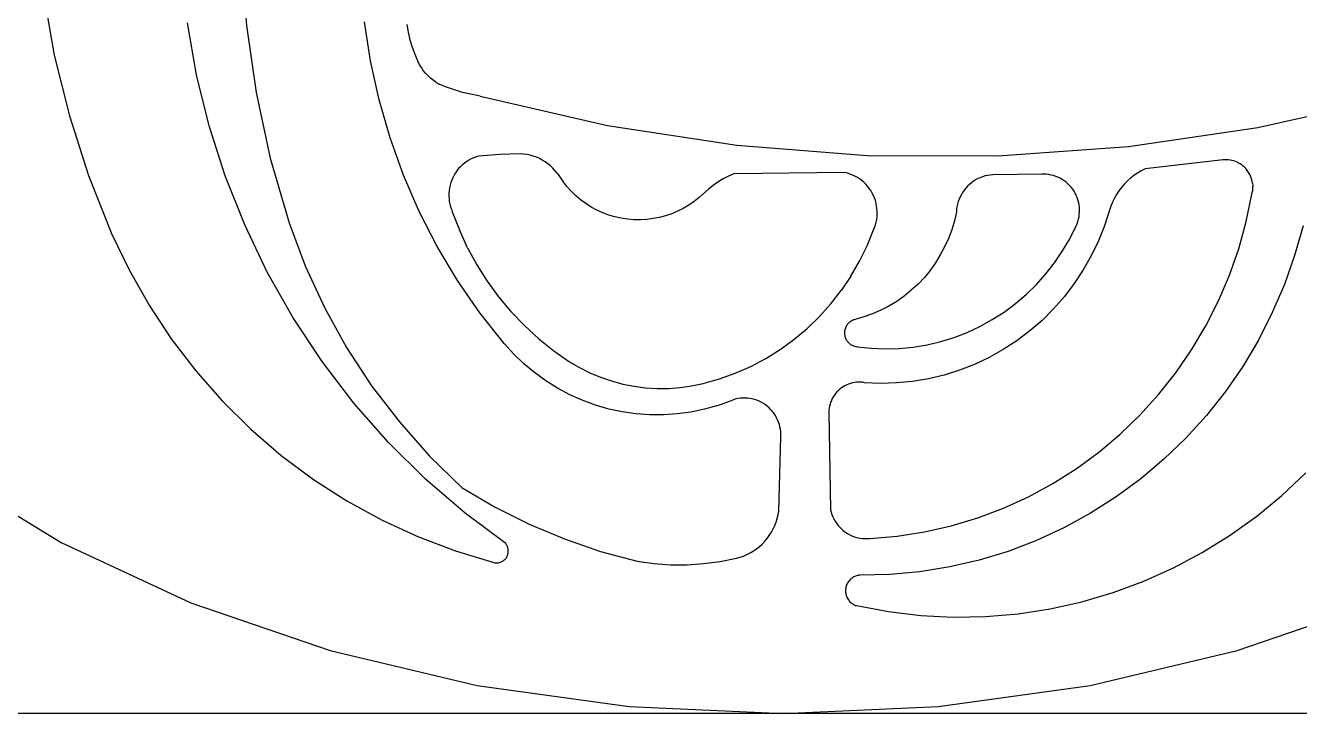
# Model space of a CAD drawing. Extents: x 396092 to 455492, y 17293 to 132793.
# Drawn here: x 402190 to 402295.4, y 46245.8 to 46302.7 of the extents above; entities that cross this region are included whole.
import ezdxf

# ---------------------------------------------------------------- set-up
doc = ezdxf.new("R2010")
doc.units = 0
doc.header["$LTSCALE"] = 1000
doc.header["$MEASUREMENT"] = 0
doc.layers.add('MU', color=34, linetype='Continuous')

msp = doc.modelspace()

# ---------------------------------------------------------------- linework, layer by layer
at = {"layer": 'MU', "color": 37}
for p, q in [((402207.88, 46308.28), (402208.31, 46302.71)), ((402191.53, 46305.37), (402192.43, 46300.26)), ((402204.2, 46298.64), (402203.45, 46302.94)), ((402218.58, 46299.78), (402218.09, 46303.02)), ((402208.31, 46302.71), (402209.11, 46297.18)), ((402221.59, 46302.8), (402221.69, 46302.17)), ((402221.69, 46302.17), (402221.83, 46301.54)), ((402221.83, 46301.54), (402222.01, 46300.93)), ((402222.01, 46300.93), (402222.23, 46300.33)), ((402192.43, 46300.26), (402193.68, 46295.23)), ((402219.28, 46296.57), (402218.58, 46299.78)), ((402222.23, 46300.33), (402222.49, 46299.75)), ((402222.63, 46299.49), (402222.49, 46299.75)), ((402222.78, 46299.24), (402222.63, 46299.49)), ((402222.94, 46299), (402222.78, 46299.24)), ((402223.13, 46298.77), (402222.94, 46299)), ((402223.33, 46298.56), (402223.13, 46298.77)), ((402205.24, 46294.41), (402204.2, 46298.64)), ((402223.54, 46298.36), (402223.33, 46298.56)), ((402223.76, 46298.18), (402223.54, 46298.36)), ((402224, 46298.01), (402223.76, 46298.18)), ((402224, 46298.01), (402224.25, 46297.87)), ((402224.51, 46297.74), (402224.25, 46297.87)), ((402224.77, 46297.63), (402224.51, 46297.74)), ((402209.11, 46297.18), (402210.29, 46291.73)), ((402226.19, 46297.18), (402224.77, 46297.63)), ((402227.64, 46296.87), (402226.19, 46297.18)), ((402227.64, 46296.87), (402238.18, 46294.44)), ((402291.94, 46294.26), (402302.49, 46296.63)), ((402220.19, 46293.42), (402219.28, 46296.57)), ((402193.68, 46295.23), (402195.26, 46290.3)), ((402206.56, 46290.26), (402205.24, 46294.41)), ((402221.3, 46290.33), (402220.19, 46293.42)), ((402238.18, 46294.44), (402248.87, 46292.8)), ((402281.24, 46292.69), (402291.94, 46294.26)), ((402248.87, 46292.8), (402259.65, 46291.96)), ((402270.46, 46291.92), (402281.24, 46292.69)), ((402210.29, 46291.73), (402211.85, 46286.37)), ((402226.35, 46291.33), (402226.17, 46291.19)), ((402226.53, 46291.46), (402226.35, 46291.33)), ((402226.71, 46291.58), (402226.53, 46291.46)), ((402226.91, 46291.68), (402226.71, 46291.58)), ((402227.11, 46291.77), (402226.91, 46291.68)), ((402227.32, 46291.85), (402227.11, 46291.77)), ((402227.53, 46291.91), (402227.32, 46291.85)), ((402229.24, 46292.05), (402227.53, 46291.91)), ((402230.96, 46292.08), (402229.24, 46292.05)), ((402231.23, 46292.06), (402230.96, 46292.08)), ((402231.5, 46292.03), (402231.23, 46292.06)), ((402231.77, 46291.97), (402231.5, 46292.03)), ((402232.03, 46291.9), (402231.77, 46291.97)), ((402232.29, 46291.81), (402232.03, 46291.9)), ((402232.54, 46291.7), (402232.29, 46291.81)), ((402232.78, 46291.58), (402232.54, 46291.7)), ((402233.01, 46291.43), (402232.78, 46291.58)), ((402233.24, 46291.27), (402233.01, 46291.43)), ((402259.65, 46291.96), (402270.46, 46291.92)), ((402289.07, 46291.6), (402282.63, 46290.84)), ((402289.21, 46291.61), (402289.07, 46291.6)), ((402289.36, 46291.61), (402289.21, 46291.61)), ((402289.51, 46291.6), (402289.36, 46291.61)), ((402289.66, 46291.58), (402289.51, 46291.6)), ((402289.8, 46291.55), (402289.66, 46291.58)), ((402289.95, 46291.51), (402289.8, 46291.55)), ((402290.09, 46291.46), (402289.95, 46291.51)), ((402290.23, 46291.4), (402290.09, 46291.46)), ((402290.36, 46291.33), (402290.23, 46291.4)), ((402290.49, 46291.26), (402290.36, 46291.33)), ((402195.26, 46290.3), (402197.17, 46285.49)), ((402208.17, 46286.22), (402206.56, 46290.26)), ((402222.6, 46287.33), (402221.3, 46290.33)), ((402225.48, 46290.32), (402225.38, 46290.12)), ((402225.6, 46290.51), (402225.48, 46290.32)), ((402225.72, 46290.7), (402225.6, 46290.51)), ((402225.86, 46290.87), (402225.72, 46290.7)), ((402226.01, 46291.03), (402225.86, 46290.87)), ((402226.17, 46291.19), (402226.01, 46291.03)), ((402233.45, 46291.1), (402233.24, 46291.27)), ((402233.65, 46290.91), (402233.45, 46291.1)), ((402233.83, 46290.71), (402233.65, 46290.91)), ((402234, 46290.49), (402233.83, 46290.71)), ((402234, 46290.49), (402234.47, 46289.82)), ((402248.62, 46290.44), (402248.17, 46290.24)), ((402257.8, 46290.54), (402248.62, 46290.44)), ((402258.01, 46290.49), (402257.8, 46290.54)), ((402258.23, 46290.42), (402258.01, 46290.49)), ((402258.43, 46290.34), (402258.23, 46290.42)), ((402258.63, 46290.24), (402258.43, 46290.34)), ((402269.39, 46290.26), (402269.19, 46290.2)), ((402269.6, 46290.31), (402269.39, 46290.26)), ((402269.81, 46290.34), (402269.6, 46290.31)), ((402270.02, 46290.36), (402269.81, 46290.34)), ((402274.08, 46290.4), (402270.02, 46290.36)), ((402274.28, 46290.4), (402274.08, 46290.4)), ((402274.47, 46290.4), (402274.28, 46290.4)), ((402274.67, 46290.37), (402274.47, 46290.4)), ((402274.86, 46290.34), (402274.67, 46290.37)), ((402275.05, 46290.29), (402274.86, 46290.34)), ((402275.24, 46290.23), (402275.05, 46290.29)), ((402281.7, 46290.3), (402281.42, 46290.09)), ((402282, 46290.5), (402281.7, 46290.3)), ((402282.31, 46290.68), (402282, 46290.5)), ((402282.63, 46290.84), (402282.31, 46290.68)), ((402290.61, 46291.17), (402290.49, 46291.26)), ((402290.73, 46291.08), (402290.61, 46291.17)), ((402290.84, 46290.98), (402290.73, 46291.08)), ((402290.94, 46290.87), (402290.84, 46290.98)), ((402291.04, 46290.76), (402290.94, 46290.87)), ((402291.13, 46290.63), (402291.04, 46290.76)), ((402291.21, 46290.51), (402291.13, 46290.63)), ((402291.28, 46290.37), (402291.21, 46290.51)), ((402291.35, 46290.24), (402291.28, 46290.37)), ((402225.11, 46289.27), (402225.07, 46289.05)), ((402225.15, 46289.49), (402225.11, 46289.27)), ((402225.21, 46289.71), (402225.15, 46289.49)), ((402225.29, 46289.92), (402225.21, 46289.71)), ((402225.38, 46290.12), (402225.29, 46289.92)), ((402234.8, 46289.4), (402234.47, 46289.82)), ((402235.16, 46289.01), (402234.8, 46289.4)), ((402246.91, 46289.48), (402246.52, 46289.18)), ((402247.31, 46289.77), (402246.91, 46289.48)), ((402247.73, 46290.02), (402247.31, 46289.77)), ((402248.17, 46290.24), (402247.73, 46290.02)), ((402258.83, 46290.14), (402258.63, 46290.24)), ((402259.02, 46290.02), (402258.83, 46290.14)), ((402259.2, 46289.88), (402259.02, 46290.02)), ((402259.37, 46289.74), (402259.2, 46289.88)), ((402259.53, 46289.58), (402259.37, 46289.74)), ((402259.68, 46289.41), (402259.53, 46289.58)), ((402259.81, 46289.23), (402259.68, 46289.41)), ((402259.94, 46289.05), (402259.81, 46289.23)), ((402267.8, 46289.26), (402267.67, 46289.09)), ((402267.94, 46289.41), (402267.8, 46289.26)), ((402268.1, 46289.56), (402267.94, 46289.41)), ((402268.26, 46289.7), (402268.1, 46289.56)), ((402268.43, 46289.82), (402268.26, 46289.7)), ((402268.61, 46289.94), (402268.43, 46289.82)), ((402268.8, 46290.04), (402268.61, 46289.94)), ((402268.99, 46290.12), (402268.8, 46290.04)), ((402269.19, 46290.2), (402268.99, 46290.12)), ((402275.42, 46290.16), (402275.24, 46290.23)), ((402275.6, 46290.07), (402275.42, 46290.16)), ((402275.77, 46289.98), (402275.6, 46290.07)), ((402275.94, 46289.87), (402275.77, 46289.98)), ((402276.09, 46289.75), (402275.94, 46289.87)), ((402276.24, 46289.62), (402276.09, 46289.75)), ((402276.38, 46289.48), (402276.24, 46289.62)), ((402276.51, 46289.33), (402276.38, 46289.48)), ((402276.64, 46289.17), (402276.51, 46289.33)), ((402280.67, 46289.32), (402280.46, 46289.04)), ((402280.91, 46289.6), (402280.67, 46289.32)), ((402281.16, 46289.85), (402280.91, 46289.6)), ((402281.42, 46290.09), (402281.16, 46289.85)), ((402291.4, 46290.1), (402291.35, 46290.24)), ((402291.45, 46289.95), (402291.4, 46290.1)), ((402291.48, 46289.8), (402291.45, 46289.95)), ((402291.51, 46289.66), (402291.48, 46289.8)), ((402291.51, 46289.66), (402291.53, 46289.5)), ((402291.53, 46289.5), (402291.53, 46289.35)), ((402291.53, 46289.2), (402291.53, 46289.35)), ((402225.06, 46288.82), (402225.05, 46288.6)), ((402225.05, 46288.6), (402225.07, 46288.37)), ((402225.07, 46289.05), (402225.06, 46288.82)), ((402225.07, 46288.37), (402225.09, 46288.15)), ((402225.09, 46288.15), (402225.13, 46287.93)), ((402235.54, 46288.63), (402235.16, 46289.01)), ((402235.95, 46288.29), (402235.54, 46288.63)), ((402236.38, 46287.98), (402235.95, 46288.29)), ((402245.34, 46288.15), (402244.9, 46287.85)), ((402245.76, 46288.48), (402245.34, 46288.15)), ((402245.76, 46288.48), (402246.52, 46289.18)), ((402260.06, 46288.85), (402259.94, 46289.05)), ((402260.16, 46288.65), (402260.06, 46288.85)), ((402260.24, 46288.44), (402260.16, 46288.65)), ((402260.32, 46288.23), (402260.24, 46288.44)), ((402260.38, 46288.01), (402260.32, 46288.23)), ((402267.25, 46288.34), (402267.18, 46288.14)), ((402267.33, 46288.54), (402267.25, 46288.34)), ((402267.43, 46288.73), (402267.33, 46288.54)), ((402267.54, 46288.91), (402267.43, 46288.73)), ((402267.67, 46289.09), (402267.54, 46288.91)), ((402276.75, 46289.01), (402276.64, 46289.17)), ((402276.84, 46288.83), (402276.75, 46289.01)), ((402276.93, 46288.65), (402276.84, 46288.83)), ((402277.01, 46288.47), (402276.93, 46288.65)), ((402277.07, 46288.28), (402277.01, 46288.47)), ((402277.12, 46288.09), (402277.07, 46288.28)), ((402280.08, 46288.43), (402279.93, 46288.1)), ((402280.26, 46288.74), (402280.08, 46288.43)), ((402280.46, 46289.04), (402280.26, 46288.74)), ((402290.99, 46286.48), (402291.46, 46288.75)), ((402291.46, 46288.75), (402291.49, 46288.9)), ((402291.49, 46288.9), (402291.52, 46289.05)), ((402291.52, 46289.05), (402291.53, 46289.2)), ((402224.09, 46284.42), (402222.6, 46287.33)), ((402225.13, 46287.93), (402225.19, 46287.71)), ((402225.19, 46287.71), (402225.26, 46287.5)), ((402225.26, 46287.5), (402225.34, 46287.29)), ((402225.34, 46287.29), (402225.92, 46285.79)), ((402236.83, 46287.69), (402236.38, 46287.98)), ((402237.3, 46287.44), (402236.83, 46287.69)), ((402237.79, 46287.22), (402237.3, 46287.44)), ((402238.28, 46287.03), (402237.79, 46287.22)), ((402243.48, 46287.14), (402242.98, 46286.96)), ((402243.97, 46287.34), (402243.48, 46287.14)), ((402244.44, 46287.58), (402243.97, 46287.34)), ((402244.9, 46287.85), (402244.44, 46287.58)), ((402260.42, 46287.79), (402260.38, 46288.01)), ((402260.45, 46287.56), (402260.42, 46287.79)), ((402260.47, 46287.34), (402260.45, 46287.56)), ((402260.46, 46286.88), (402260.47, 46287.11)), ((402260.47, 46287.11), (402260.47, 46287.34)), ((402267.02, 46287.29), (402266.85, 46286.54)), ((402267.04, 46287.51), (402267.02, 46287.29)), ((402267.07, 46287.72), (402267.04, 46287.51)), ((402267.12, 46287.93), (402267.07, 46287.72)), ((402267.18, 46288.14), (402267.12, 46287.93)), ((402277.16, 46287.89), (402277.12, 46288.09)), ((402277.19, 46287.69), (402277.16, 46287.89)), ((402277.18, 46287.09), (402277.2, 46287.29)), ((402277.2, 46287.49), (402277.19, 46287.69)), ((402277.2, 46287.29), (402277.2, 46287.49)), ((402279.68, 46287.43), (402279.26, 46286.14)), ((402279.79, 46287.77), (402279.68, 46287.43)), ((402279.93, 46288.1), (402279.79, 46287.77)), ((402210.04, 46282.29), (402208.17, 46286.22)), ((402211.85, 46286.37), (402213.18, 46282.82)), ((402238.79, 46286.88), (402238.28, 46287.03)), ((402239.31, 46286.76), (402238.79, 46286.88)), ((402239.83, 46286.68), (402239.31, 46286.76)), ((402240.36, 46286.64), (402239.83, 46286.68)), ((402240.89, 46286.63), (402240.36, 46286.64)), ((402241.42, 46286.66), (402240.89, 46286.63)), ((402241.94, 46286.73), (402241.42, 46286.66)), ((402242.46, 46286.83), (402241.94, 46286.73)), ((402242.98, 46286.96), (402242.46, 46286.83)), ((402260.26, 46286), (402260.33, 46286.22)), ((402260.33, 46286.22), (402260.39, 46286.44)), ((402260.39, 46286.44), (402260.43, 46286.66)), ((402260.43, 46286.66), (402260.46, 46286.88)), ((402266.85, 46286.54), (402266.63, 46285.81)), ((402276.4, 46285.07), (402276.92, 46286.13)), ((402276.92, 46286.13), (402277, 46286.31)), ((402277, 46286.31), (402277.07, 46286.5)), ((402277.07, 46286.5), (402277.12, 46286.7)), ((402277.12, 46286.7), (402277.16, 46286.89)), ((402277.16, 46286.89), (402277.18, 46287.09)), ((402279.26, 46286.14), (402278.76, 46284.88)), ((402290.37, 46284.24), (402290.99, 46286.48)), ((402295.68, 46286.14), (402294.99, 46283.68)), ((402197.17, 46285.49), (402198.62, 46282.48)), ((402226.59, 46284.32), (402225.92, 46285.79)), ((402259.63, 46284.47), (402260.17, 46285.79)), ((402260.17, 46285.79), (402260.26, 46286)), ((402266.37, 46285.09), (402266.05, 46284.4)), ((402266.63, 46285.81), (402266.37, 46285.09)), ((402275.8, 46284.06), (402276.4, 46285.07)), ((402225.77, 46281.62), (402224.09, 46284.42)), ((402226.59, 46284.32), (402227.36, 46282.91)), ((402259.01, 46283.2), (402259.63, 46284.47)), ((402266.05, 46284.4), (402265.69, 46283.72)), ((402275.14, 46283.08), (402275.8, 46284.06)), ((402278.76, 46284.88), (402278.17, 46283.66)), ((402289.61, 46282.05), (402290.37, 46284.24)), ((402227.36, 46282.91), (402228.22, 46281.55)), ((402258.3, 46281.97), (402259.01, 46283.2)), ((402265.29, 46283.07), (402264.85, 46282.45)), ((402265.69, 46283.72), (402265.29, 46283.07)), ((402274.42, 46282.16), (402275.14, 46283.08)), ((402278.17, 46283.66), (402277.51, 46282.48)), ((402294.99, 46283.68), (402294.15, 46281.28)), ((402198.62, 46282.48), (402200.27, 46279.57)), ((402212.18, 46278.51), (402210.04, 46282.29)), ((402213.18, 46282.82), (402214.77, 46279.38)), ((402258.3, 46281.97), (402257.5, 46280.79)), ((402264.37, 46281.87), (402263.85, 46281.31)), ((402264.85, 46282.45), (402264.37, 46281.87)), ((402273.64, 46281.28), (402274.42, 46282.16)), ((402277.51, 46282.48), (402276.76, 46281.35)), ((402288.7, 46279.92), (402289.61, 46282.05)), ((402227.62, 46278.93), (402225.77, 46281.62)), ((402228.22, 46281.55), (402229.17, 46280.26)), ((402256.63, 46279.67), (402257.5, 46280.79)), ((402263.29, 46280.8), (402262.7, 46280.32)), ((402263.85, 46281.31), (402263.29, 46280.8)), ((402272.8, 46280.46), (402273.64, 46281.28)), ((402276.76, 46281.35), (402275.95, 46280.28)), ((402294.15, 46281.28), (402293.14, 46278.95)), ((402229.17, 46280.26), (402230.19, 46279.03)), ((402262.09, 46279.88), (402261.44, 46279.49)), ((402262.7, 46280.32), (402262.09, 46279.88)), ((402271.91, 46279.7), (402272.8, 46280.46)), ((402275.95, 46280.28), (402275.06, 46279.26)), ((402287.65, 46277.86), (402288.7, 46279.92)), ((402200.27, 46279.57), (402202.1, 46276.79)), ((402214.77, 46279.38), (402216.6, 46276.07)), ((402229.64, 46276.38), (402227.62, 46278.93)), ((402230.19, 46279.03), (402231.3, 46277.87)), ((402255.69, 46278.62), (402256.63, 46279.67)), ((402260.08, 46278.84), (402259.37, 46278.59)), ((402260.77, 46279.14), (402260.08, 46278.84)), ((402261.44, 46279.49), (402260.77, 46279.14)), ((402269.99, 46278.37), (402270.97, 46279)), ((402270.97, 46279), (402271.91, 46279.7)), ((402275.06, 46279.26), (402274.11, 46278.31)), ((402293.14, 46278.95), (402291.99, 46276.68)), ((402214.57, 46274.89), (402212.18, 46278.51)), ((402231.3, 46277.87), (402232.48, 46276.79)), ((402253.59, 46276.73), (402254.67, 46277.64)), ((402254.67, 46277.64), (402255.69, 46278.62)), ((402257.84, 46277.67), (402257.82, 46277.59)), ((402257.87, 46277.74), (402257.84, 46277.67)), ((402257.9, 46277.81), (402257.87, 46277.74)), ((402257.94, 46277.87), (402257.9, 46277.81)), ((402257.98, 46277.93), (402257.94, 46277.87)), ((402258.02, 46277.99), (402257.98, 46277.93)), ((402258.07, 46278.05), (402258.02, 46277.99)), ((402258.13, 46278.1), (402258.07, 46278.05)), ((402258.18, 46278.15), (402258.13, 46278.1)), ((402258.24, 46278.2), (402258.18, 46278.15)), ((402258.31, 46278.24), (402258.24, 46278.2)), ((402258.37, 46278.28), (402258.31, 46278.24)), ((402258.44, 46278.31), (402258.37, 46278.28)), ((402258.51, 46278.34), (402258.44, 46278.31)), ((402258.58, 46278.36), (402258.51, 46278.34)), ((402258.65, 46278.38), (402258.58, 46278.36)), ((402259.37, 46278.59), (402258.65, 46278.38)), ((402267.92, 46277.31), (402268.97, 46277.81)), ((402268.97, 46277.81), (402269.99, 46278.37)), ((402274.11, 46278.31), (402273.1, 46277.43)), ((402286.47, 46275.87), (402287.65, 46277.86)), ((402202.1, 46276.79), (402204.13, 46274.14)), ((402232.48, 46276.79), (402233.72, 46275.79)), ((402252.45, 46275.91), (402253.59, 46276.73)), ((402257.78, 46277.45), (402257.77, 46277.37)), ((402257.77, 46277.37), (402257.77, 46277.3)), ((402257.77, 46277.3), (402257.77, 46277.22)), ((402257.77, 46277.22), (402257.77, 46277.14)), ((402257.77, 46277.14), (402257.79, 46277.07)), ((402257.8, 46277.52), (402257.78, 46277.45)), ((402257.79, 46277.07), (402257.8, 46276.99)), ((402257.82, 46277.59), (402257.8, 46277.52)), ((402257.8, 46276.99), (402257.82, 46276.92)), ((402257.82, 46276.92), (402257.85, 46276.85)), ((402257.85, 46276.85), (402257.88, 46276.78)), ((402257.88, 46276.78), (402257.91, 46276.71)), ((402257.91, 46276.71), (402257.95, 46276.65)), ((402257.95, 46276.65), (402257.99, 46276.58)), ((402257.99, 46276.58), (402258.04, 46276.53)), ((402265.72, 46276.55), (402266.83, 46276.89)), ((402266.83, 46276.89), (402267.92, 46277.31)), ((402272.03, 46276.62), (402270.9, 46275.89)), ((402273.1, 46277.43), (402272.03, 46276.62)), ((402291.99, 46276.68), (402290.7, 46274.5)), ((402216.6, 46276.07), (402218.67, 46272.9)), ((402230.42, 46275.52), (402229.64, 46276.38)), ((402231.25, 46274.72), (402230.42, 46275.52)), ((402233.72, 46275.79), (402235.03, 46274.88)), ((402251.26, 46275.16), (402252.45, 46275.91)), ((402258.04, 46276.53), (402258.09, 46276.47)), ((402258.09, 46276.47), (402258.14, 46276.42)), ((402258.14, 46276.42), (402258.2, 46276.37)), ((402258.2, 46276.37), (402258.26, 46276.32)), ((402258.26, 46276.32), (402258.32, 46276.28)), ((402258.32, 46276.28), (402258.39, 46276.25)), ((402258.39, 46276.25), (402258.45, 46276.22)), ((402258.45, 46276.22), (402258.52, 46276.19)), ((402258.52, 46276.19), (402258.6, 46276.17)), ((402258.6, 46276.17), (402258.67, 46276.15)), ((402258.67, 46276.15), (402258.74, 46276.14)), ((402258.74, 46276.14), (402258.82, 46276.13)), ((402258.82, 46276.13), (402259.97, 46276)), ((402259.97, 46276), (402261.13, 46275.95)), ((402261.13, 46275.95), (402262.29, 46275.98)), ((402262.29, 46275.98), (402263.44, 46276.09)), ((402263.44, 46276.09), (402264.59, 46276.28)), ((402264.59, 46276.28), (402265.72, 46276.55)), ((402270.9, 46275.89), (402269.74, 46275.23)), ((402285.17, 46273.97), (402286.47, 46275.87)), ((402217.2, 46271.45), (402214.57, 46274.89)), ((402232.13, 46273.98), (402231.25, 46274.72)), ((402235.03, 46274.88), (402235.86, 46274.4)), ((402248.74, 46273.93), (402250.02, 46274.5)), ((402250.02, 46274.5), (402251.26, 46275.16)), ((402268.53, 46274.66), (402267.28, 46274.18)), ((402269.74, 46275.23), (402268.53, 46274.66)), ((402290.7, 46274.5), (402289.26, 46272.42)), ((402204.13, 46274.14), (402206.32, 46271.64)), ((402233.06, 46273.3), (402232.13, 46273.98)), ((402235.86, 46274.4), (402236.72, 46273.97)), ((402236.72, 46273.97), (402237.6, 46273.6)), ((402237.6, 46273.6), (402238.51, 46273.29)), ((402246.07, 46273.08), (402247.42, 46273.46)), ((402247.42, 46273.46), (402248.74, 46273.93)), ((402264.71, 46273.47), (402263.4, 46273.25)), ((402266.01, 46273.78), (402264.71, 46273.47)), ((402267.28, 46274.18), (402266.01, 46273.78)), ((402283.74, 46272.16), (402285.17, 46273.97)), ((402218.67, 46272.9), (402220.96, 46269.9)), ((402234.03, 46272.69), (402233.06, 46273.3)), ((402235.05, 46272.15), (402234.03, 46272.69)), ((402238.51, 46273.29), (402239.44, 46273.04)), ((402239.44, 46273.04), (402240.37, 46272.86)), ((402240.37, 46272.86), (402241.32, 46272.73)), ((402241.32, 46272.73), (402242.28, 46272.67)), ((402242.28, 46272.67), (402243.23, 46272.68)), ((402243.23, 46272.68), (402244.19, 46272.75)), ((402244.19, 46272.75), (402245.13, 46272.88)), ((402245.13, 46272.88), (402246.07, 46273.08)), ((402257.14, 46272.39), (402257.03, 46272.26)), ((402257.26, 46272.51), (402257.14, 46272.39)), ((402257.39, 46272.62), (402257.26, 46272.51)), ((402257.52, 46272.72), (402257.39, 46272.62)), ((402257.66, 46272.81), (402257.52, 46272.72)), ((402257.8, 46272.9), (402257.66, 46272.81)), ((402257.95, 46272.97), (402257.8, 46272.9)), ((402258.11, 46273.03), (402257.95, 46272.97)), ((402258.26, 46273.09), (402258.11, 46273.03)), ((402258.42, 46273.13), (402258.26, 46273.09)), ((402258.59, 46273.16), (402258.42, 46273.13)), ((402258.75, 46273.18), (402258.59, 46273.16)), ((402258.92, 46273.19), (402258.75, 46273.18)), ((402259.08, 46273.19), (402258.92, 46273.19)), ((402259.25, 46273.18), (402259.08, 46273.19)), ((402259.41, 46273.15), (402259.25, 46273.18)), ((402260.74, 46273.09), (402259.41, 46273.15)), ((402262.07, 46273.13), (402260.74, 46273.09)), ((402263.4, 46273.25), (402262.07, 46273.13)), ((402289.26, 46272.42), (402287.69, 46270.43)), ((402206.32, 46271.64), (402208.68, 46269.3)), ((402220.05, 46268.2), (402217.2, 46271.45)), ((402236.09, 46271.69), (402235.05, 46272.15)), ((402237.17, 46271.29), (402236.09, 46271.69)), ((402247.29, 46271.27), (402248.55, 46271.73)), ((402248.74, 46271.79), (402248.55, 46271.73)), ((402248.94, 46271.83), (402248.74, 46271.79)), ((402249.14, 46271.86), (402248.94, 46271.83)), ((402249.34, 46271.88), (402249.14, 46271.86)), ((402249.54, 46271.88), (402249.34, 46271.88)), ((402249.74, 46271.87), (402249.54, 46271.88)), ((402249.94, 46271.84), (402249.74, 46271.87)), ((402250.13, 46271.81), (402249.94, 46271.84)), ((402250.33, 46271.76), (402250.13, 46271.81)), ((402250.52, 46271.69), (402250.33, 46271.76)), ((402250.7, 46271.62), (402250.52, 46271.69)), ((402250.88, 46271.53), (402250.7, 46271.62)), ((402251.06, 46271.43), (402250.88, 46271.53)), ((402251.23, 46271.31), (402251.06, 46271.43)), ((402251.39, 46271.19), (402251.23, 46271.31)), ((402256.57, 46271.37), (402256.53, 46271.2)), ((402256.62, 46271.53), (402256.57, 46271.37)), ((402256.68, 46271.68), (402256.62, 46271.53)), ((402256.76, 46271.84), (402256.68, 46271.68)), ((402256.84, 46271.98), (402256.76, 46271.84)), ((402256.93, 46272.12), (402256.84, 46271.98)), ((402257.03, 46272.26), (402256.93, 46272.12)), ((402282.19, 46270.46), (402283.74, 46272.16)), ((402238.27, 46270.97), (402237.17, 46271.29)), ((402239.38, 46270.73), (402238.27, 46270.97)), ((402240.51, 46270.57), (402239.38, 46270.73)), ((402241.65, 46270.49), (402240.51, 46270.57)), ((402242.8, 46270.49), (402241.65, 46270.49)), ((402243.94, 46270.57), (402242.8, 46270.49)), ((402245.07, 46270.72), (402243.94, 46270.57)), ((402246.19, 46270.96), (402245.07, 46270.72)), ((402247.29, 46271.27), (402246.19, 46270.96)), ((402251.54, 46271.06), (402251.39, 46271.19)), ((402251.68, 46270.91), (402251.54, 46271.06)), ((402251.81, 46270.76), (402251.68, 46270.91)), ((402251.94, 46270.6), (402251.81, 46270.76)), ((402252.05, 46270.43), (402251.94, 46270.6)), ((402252.15, 46270.25), (402252.05, 46270.43)), ((402252.24, 46270.07), (402252.15, 46270.25)), ((402256.47, 46270.87), (402256.46, 46270.7)), ((402256.46, 46270.7), (402256.61, 46262.62)), ((402256.49, 46271.04), (402256.47, 46270.87)), ((402256.53, 46271.2), (402256.49, 46271.04)), ((402280.54, 46268.86), (402282.19, 46270.46)), ((402287.69, 46270.43), (402286, 46268.56)), ((402208.68, 46269.3), (402211.2, 46267.13)), ((402220.96, 46269.9), (402223.46, 46267.08)), ((402252.32, 46269.88), (402252.24, 46270.07)), ((402252.38, 46269.69), (402252.32, 46269.88)), ((402252.43, 46269.49), (402252.38, 46269.69)), ((402252.47, 46269.29), (402252.43, 46269.49)), ((402252.5, 46269.09), (402252.47, 46269.29)), ((402223.12, 46265.17), (402220.05, 46268.2)), ((402252.33, 46262.52), (402252.51, 46268.68)), ((402252.51, 46268.88), (402252.5, 46269.09)), ((402252.51, 46268.68), (402252.51, 46268.88)), ((402278.78, 46267.38), (402280.54, 46268.86)), ((402286, 46268.56), (402284.18, 46266.81)), ((402211.2, 46267.13), (402213.85, 46265.15)), ((402276.93, 46266.03), (402278.78, 46267.38)), ((402223.46, 46267.08), (402226.16, 46264.46)), ((402284.18, 46266.81), (402282.26, 46265.18)), ((402183.26, 46265.88), (402192.99, 46259.93)), ((402213.85, 46265.15), (402216.63, 46263.36)), ((402226.39, 46262.35), (402223.12, 46265.17)), ((402275, 46264.8), (402276.93, 46266.03)), ((402282.26, 46265.18), (402280.23, 46263.69)), ((402293.94, 46263.82), (402295.92, 46265.68)), ((402226.16, 46264.46), (402228.88, 46262.85)), ((402272.99, 46263.71), (402275, 46264.8)), ((402216.63, 46263.36), (402219.53, 46261.77)), ((402270.91, 46262.76), (402272.99, 46263.71)), ((402280.23, 46263.69), (402278.12, 46262.34)), ((402291.85, 46262.09), (402293.94, 46263.82)), ((402229.76, 46259.84), (402226.39, 46262.35)), ((402228.88, 46262.85), (402231.7, 46261.44)), ((402252.11, 46261.61), (402252.2, 46261.91)), ((402252.2, 46261.91), (402252.27, 46262.21)), ((402252.27, 46262.21), (402252.33, 46262.52)), ((402256.61, 46262.62), (402256.66, 46262.43)), ((402256.66, 46262.43), (402256.73, 46262.24)), ((402256.73, 46262.24), (402256.8, 46262.05)), ((402256.8, 46262.05), (402256.89, 46261.87)), ((402256.89, 46261.87), (402256.99, 46261.69)), ((402266.59, 46261.3), (402268.78, 46261.96)), ((402268.78, 46261.96), (402270.91, 46262.76)), ((402278.12, 46262.34), (402275.91, 46261.14)), ((402289.65, 46260.52), (402291.85, 46262.09)), ((402219.53, 46261.77), (402222.53, 46260.38)), ((402231.7, 46261.44), (402234.61, 46260.22)), ((402251.55, 46260.5), (402251.72, 46260.77)), ((402251.72, 46260.77), (402251.87, 46261.04)), ((402251.87, 46261.04), (402252, 46261.32)), ((402252, 46261.32), (402252.11, 46261.61)), ((402256.99, 46261.69), (402257.1, 46261.53)), ((402257.1, 46261.53), (402257.22, 46261.36)), ((402257.22, 46261.36), (402257.35, 46261.21)), ((402257.35, 46261.21), (402257.49, 46261.07)), ((402257.49, 46261.07), (402257.64, 46260.94)), ((402257.64, 46260.94), (402257.8, 46260.81)), ((402257.8, 46260.81), (402257.96, 46260.7)), ((402262.12, 46260.45), (402264.37, 46260.8)), ((402264.37, 46260.8), (402266.59, 46261.3)), ((402275.91, 46261.14), (402273.64, 46260.09)), ((402192.99, 46259.93), (402203.71, 46254.93)), ((402222.53, 46260.38), (402225.61, 46259.22)), ((402229.8, 46259.78), (402229.76, 46259.84)), ((402229.83, 46259.73), (402229.8, 46259.78)), ((402229.86, 46259.67), (402229.83, 46259.73)), ((402234.61, 46260.22), (402237.59, 46259.19)), ((402250.73, 46259.59), (402250.96, 46259.79)), ((402250.96, 46259.79), (402251.17, 46260.02)), ((402251.17, 46260.02), (402251.37, 46260.25)), ((402251.37, 46260.25), (402251.55, 46260.5)), ((402257.96, 46260.7), (402258.13, 46260.6)), ((402258.13, 46260.6), (402258.31, 46260.51)), ((402258.31, 46260.51), (402258.49, 46260.43)), ((402258.49, 46260.43), (402258.68, 46260.37)), ((402258.68, 46260.37), (402258.87, 46260.32)), ((402258.87, 46260.32), (402259.07, 46260.28)), ((402259.07, 46260.28), (402259.26, 46260.25)), ((402259.26, 46260.25), (402259.46, 46260.24)), ((402259.46, 46260.24), (402259.66, 46260.24)), ((402259.66, 46260.24), (402259.86, 46260.25)), ((402259.86, 46260.25), (402262.12, 46260.45)), ((402273.64, 46260.09), (402271.3, 46259.19)), ((402287.35, 46259.09), (402289.65, 46260.52)), ((402225.61, 46259.22), (402228.77, 46258.27)), ((402229.78, 46258.63), (402229.82, 46258.69)), ((402229.82, 46258.69), (402229.85, 46258.74)), ((402229.85, 46258.74), (402229.88, 46258.8)), ((402229.89, 46259.61), (402229.86, 46259.67)), ((402229.88, 46258.8), (402229.9, 46258.86)), ((402229.91, 46259.55), (402229.89, 46259.61)), ((402229.9, 46258.86), (402229.92, 46258.92)), ((402229.93, 46259.49), (402229.91, 46259.55)), ((402229.92, 46258.92), (402229.94, 46258.98)), ((402229.95, 46259.43), (402229.93, 46259.49)), ((402229.94, 46258.98), (402229.96, 46259.04)), ((402229.96, 46259.37), (402229.95, 46259.43)), ((402229.97, 46259.3), (402229.96, 46259.37)), ((402229.96, 46259.11), (402229.97, 46259.17)), ((402229.96, 46259.04), (402229.96, 46259.11)), ((402229.97, 46259.24), (402229.97, 46259.3)), ((402229.97, 46259.17), (402229.97, 46259.24)), ((402237.59, 46259.19), (402240.63, 46258.37)), ((402248.84, 46258.62), (402249.13, 46258.7)), ((402249.13, 46258.7), (402249.42, 46258.8)), ((402249.42, 46258.8), (402249.7, 46258.92)), ((402249.7, 46258.92), (402249.98, 46259.06)), ((402249.98, 46259.06), (402250.24, 46259.22)), ((402250.24, 46259.22), (402250.49, 46259.39)), ((402250.49, 46259.39), (402250.73, 46259.59)), ((402271.3, 46259.19), (402268.9, 46258.46)), ((402284.97, 46257.82), (402287.35, 46259.09)), ((402228.77, 46258.27), (402228.83, 46258.25)), ((402228.83, 46258.25), (402228.89, 46258.24)), ((402228.89, 46258.24), (402228.95, 46258.24)), ((402228.95, 46258.24), (402229.02, 46258.24)), ((402229.02, 46258.24), (402229.08, 46258.24)), ((402229.08, 46258.24), (402229.14, 46258.25)), ((402229.14, 46258.25), (402229.21, 46258.26)), ((402229.21, 46258.26), (402229.27, 46258.27)), ((402229.27, 46258.27), (402229.33, 46258.29)), ((402229.33, 46258.29), (402229.39, 46258.32)), ((402229.39, 46258.32), (402229.44, 46258.34)), ((402229.44, 46258.34), (402229.5, 46258.37)), ((402229.5, 46258.37), (402229.55, 46258.41)), ((402229.55, 46258.41), (402229.6, 46258.45)), ((402229.6, 46258.45), (402229.65, 46258.49)), ((402229.65, 46258.49), (402229.7, 46258.53)), ((402229.7, 46258.53), (402229.74, 46258.58)), ((402229.74, 46258.58), (402229.78, 46258.63)), ((402240.63, 46258.37), (402242, 46258.18)), ((402242, 46258.18), (402243.37, 46258.08)), ((402243.37, 46258.08), (402244.75, 46258.08)), ((402244.75, 46258.08), (402246.12, 46258.17)), ((402246.12, 46258.17), (402247.49, 46258.35)), ((402247.49, 46258.35), (402248.84, 46258.62)), ((402266.47, 46257.9), (402264, 46257.5)), ((402268.9, 46258.46), (402266.47, 46257.9)), ((402282.51, 46256.72), (402284.97, 46257.82)), ((402258.01, 46256.55), (402257.97, 46256.47)), ((402258.05, 46256.62), (402258.01, 46256.55)), ((402258.1, 46256.69), (402258.05, 46256.62)), ((402258.15, 46256.76), (402258.1, 46256.69)), ((402258.21, 46256.82), (402258.15, 46256.76)), ((402258.27, 46256.88), (402258.21, 46256.82)), ((402258.33, 46256.93), (402258.27, 46256.88)), ((402258.4, 46256.98), (402258.33, 46256.93)), ((402258.47, 46257.03), (402258.4, 46256.98)), ((402258.54, 46257.07), (402258.47, 46257.03)), ((402258.62, 46257.11), (402258.54, 46257.07)), ((402258.69, 46257.14), (402258.62, 46257.11)), ((402258.77, 46257.16), (402258.69, 46257.14)), ((402258.85, 46257.18), (402258.77, 46257.16)), ((402258.94, 46257.2), (402258.85, 46257.18)), ((402259.02, 46257.21), (402258.94, 46257.2)), ((402261.52, 46257.27), (402259.02, 46257.21)), ((402264, 46257.5), (402261.52, 46257.27)), ((402279.98, 46255.79), (402282.51, 46256.72)), ((402257.86, 46256.07), (402257.85, 46255.98)), ((402257.85, 46255.98), (402257.85, 46255.9)), ((402257.85, 46255.9), (402257.86, 46255.81)), ((402257.87, 46256.15), (402257.86, 46256.07)), ((402257.86, 46255.81), (402257.87, 46255.73)), ((402257.89, 46256.23), (402257.87, 46256.15)), ((402257.87, 46255.73), (402257.88, 46255.64)), ((402257.88, 46255.64), (402257.91, 46255.56)), ((402257.91, 46256.31), (402257.89, 46256.23)), ((402257.94, 46256.39), (402257.91, 46256.31)), ((402257.91, 46255.56), (402257.93, 46255.48)), ((402257.97, 46256.47), (402257.94, 46256.39)), ((402277.4, 46255.02), (402279.98, 46255.79)), ((402203.71, 46254.93), (402215.24, 46250.97)), ((402257.93, 46255.48), (402257.96, 46255.4)), ((402257.96, 46255.4), (402258, 46255.33)), ((402258, 46255.33), (402258.04, 46255.25)), ((402258.04, 46255.25), (402258.09, 46255.18)), ((402258.09, 46255.18), (402258.14, 46255.11)), ((402258.14, 46255.11), (402258.19, 46255.05)), ((402258.19, 46255.05), (402258.25, 46254.99)), ((402258.25, 46254.99), (402258.31, 46254.93)), ((402258.31, 46254.93), (402258.38, 46254.88)), ((402258.38, 46254.88), (402258.45, 46254.84)), ((402258.45, 46254.84), (402258.52, 46254.79)), ((402258.52, 46254.79), (402258.6, 46254.76)), ((402258.6, 46254.76), (402258.67, 46254.72)), ((402258.67, 46254.72), (402258.75, 46254.7)), ((402258.75, 46254.7), (402261.4, 46254.2)), ((402274.77, 46254.44), (402277.4, 46255.02)), ((402290.23, 46250.97), (402301.76, 46254.93)), ((402261.4, 46254.2), (402264.07, 46253.89)), ((402264.07, 46253.89), (402266.75, 46253.75)), ((402266.75, 46253.75), (402269.44, 46253.8)), ((402269.44, 46253.8), (402272.12, 46254.03)), ((402272.12, 46254.03), (402274.77, 46254.44)), ((402215.24, 46250.97), (402227.39, 46248.09)), ((402278.08, 46248.09), (402290.23, 46250.97)), ((402227.39, 46248.09), (402239.96, 46246.35)), ((402265.51, 46246.35), (402278.08, 46248.09)), ((402239.96, 46246.35), (402252.73, 46245.76)), ((402252.73, 46245.76), (402265.51, 46246.35)), ((403624.3, 46245.76), (400877.73, 46245.76))]:
    msp.add_line(p, q, dxfattribs=at)

doc.saveas('drawing.dxf')
